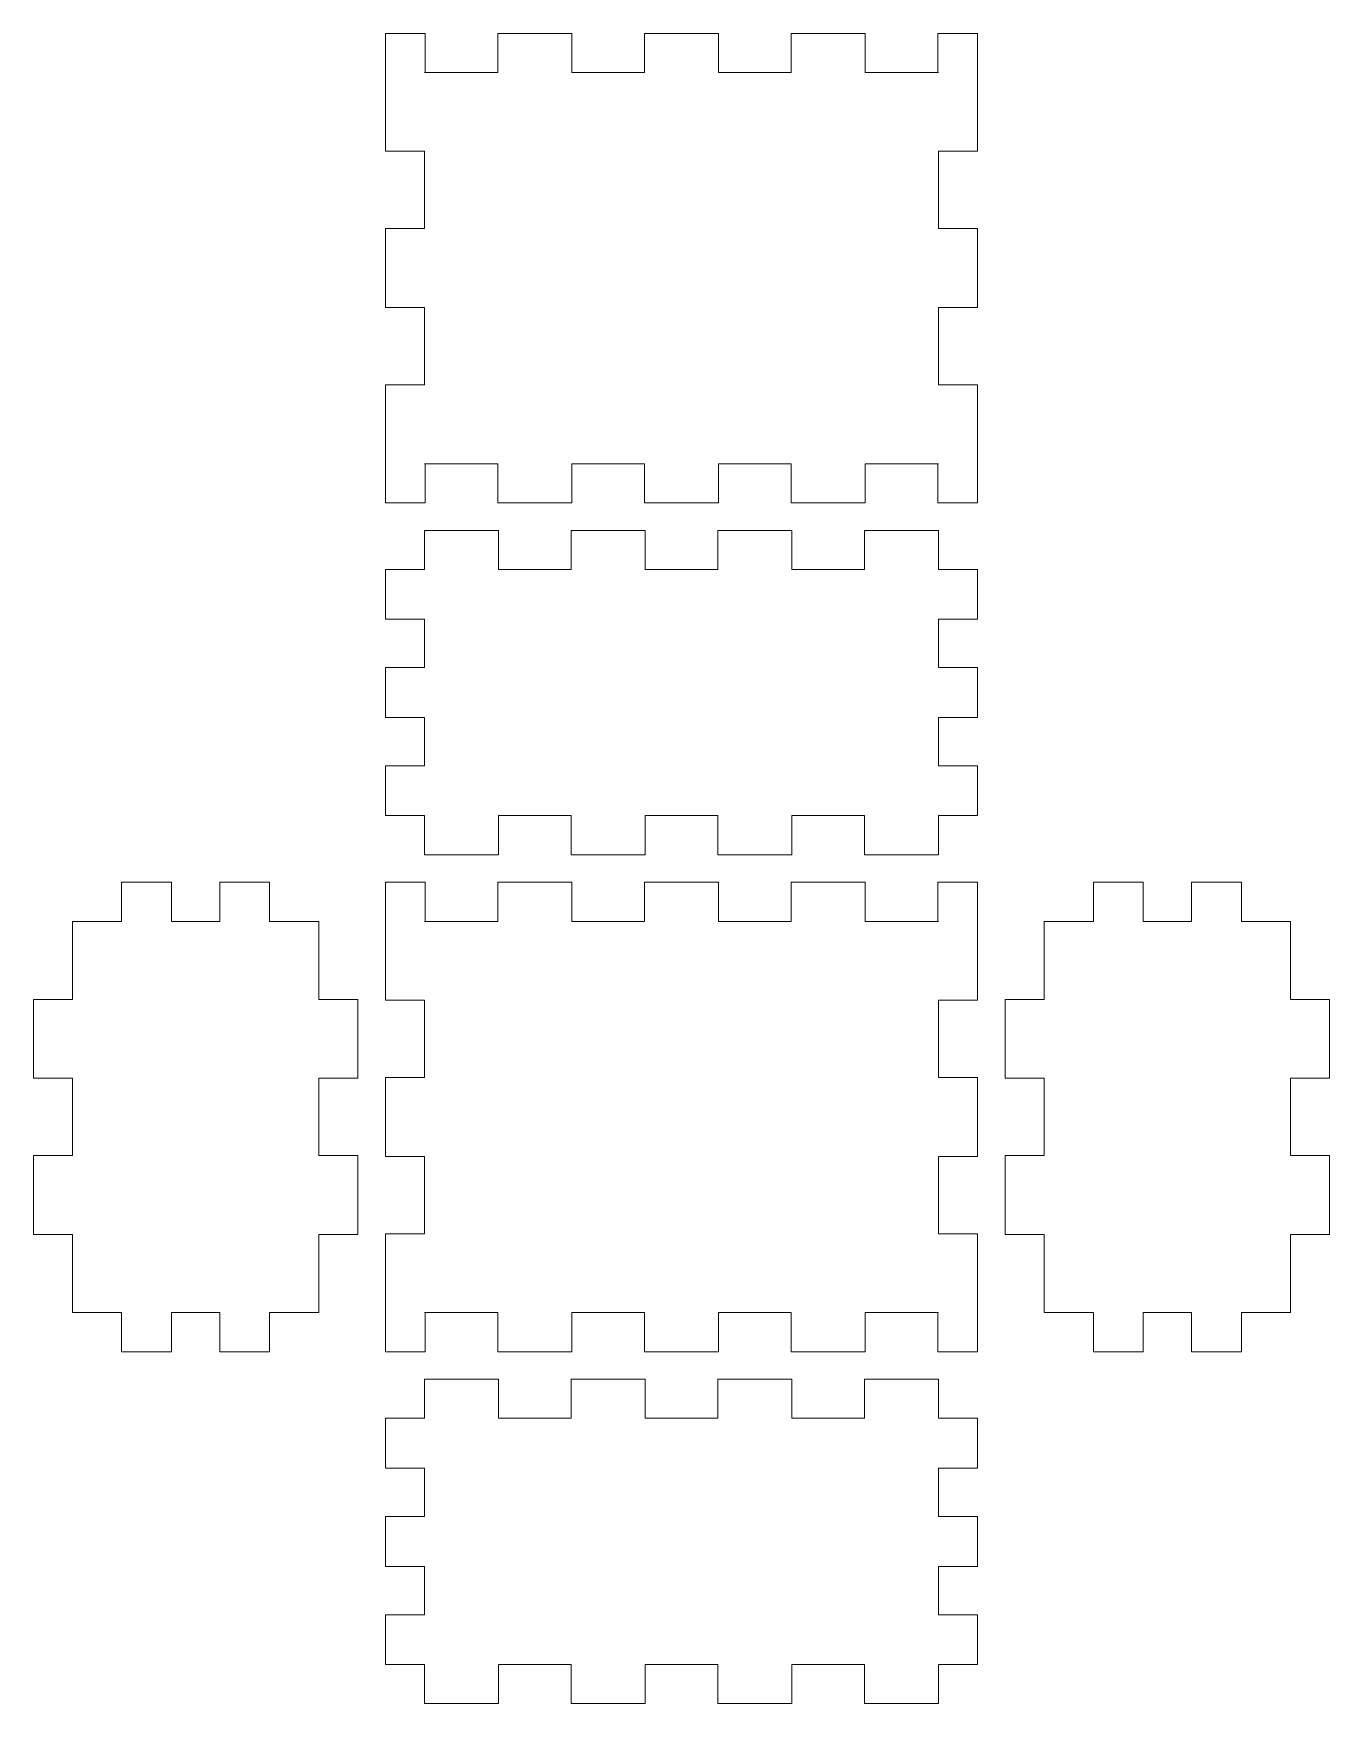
# Model space of a CAD drawing. Header units: inches. Extents: x 3 to 119, y 3 to 153.
import ezdxf

# ---------------------------------------------------------------- set-up
doc = ezdxf.new("R2010")
doc.units = ezdxf.units.IN
doc.header["$MEASUREMENT"] = 0
doc.layers.add('Layer 1', color=7, linetype='Continuous')

msp = doc.modelspace()

# ---------------------------------------------------------------- linework, layer by layer
at = {"layer": 'Layer 1', "color": 7, "lineweight": 9, "true_color": 0xffffff}
for points in [[(34.68, 149.33), (34.68, 152.83)], [(34.68, 152.83), (38.18, 152.83)], [(38.18, 152.83), (38.25, 152.83)], [(38.25, 152.83), (38.25, 149.33)], [(44.76, 152.83), (44.76, 149.33)], [(51.39, 152.83), (44.76, 152.83)], [(51.39, 149.33), (51.39, 152.83)], [(57.9, 152.83), (57.9, 149.33)], [(64.53, 152.83), (57.9, 152.83)], [(64.53, 149.33), (64.53, 152.83)], [(71.04, 152.83), (71.04, 149.33)], [(77.67, 152.83), (71.04, 152.83)], [(77.67, 149.33), (77.67, 152.83)], [(84.18, 152.83), (84.18, 149.33)], [(84.18, 152.83), (84.25, 152.83)], [(84.25, 152.83), (87.75, 152.83)], [(87.75, 149.33), (87.75, 152.83)], [(34.68, 149.33), (34.68, 142.26)], [(44.76, 149.33), (38.18, 149.33)], [(57.9, 149.33), (51.39, 149.33)], [(71.04, 149.33), (64.53, 149.33)], [(84.25, 149.33), (77.67, 149.33)], [(87.75, 142.26), (87.75, 149.33)], [(34.68, 142.26), (38.18, 142.26)], [(38.18, 142.26), (38.18, 135.33)], [(84.25, 135.33), (84.25, 142.26)], [(84.25, 142.26), (87.75, 142.26)], [(34.68, 135.33), (34.68, 128.26)], [(38.18, 135.33), (34.68, 135.33)], [(87.75, 135.33), (84.25, 135.33)], [(87.75, 128.26), (87.75, 135.33)], [(34.68, 128.26), (38.18, 128.26)], [(38.18, 128.26), (38.18, 121.33)], [(84.25, 121.33), (84.25, 128.26)], [(84.25, 128.26), (87.75, 128.26)], [(34.68, 121.33), (34.68, 114.26)], [(38.18, 121.33), (34.68, 121.33)], [(87.75, 121.33), (84.25, 121.33)], [(87.75, 114.26), (87.75, 121.33)], [(34.68, 114.26), (34.68, 110.76)], [(38.18, 114.26), (44.76, 114.26)], [(38.25, 110.76), (38.25, 114.26)], [(44.76, 114.26), (44.76, 110.76)], [(51.39, 110.76), (51.39, 114.26)], [(51.39, 114.26), (57.9, 114.26)], [(57.9, 114.26), (57.9, 110.76)], [(64.53, 110.76), (64.53, 114.26)], [(64.53, 114.26), (71.04, 114.26)], [(71.04, 114.26), (71.04, 110.76)], [(77.67, 110.76), (77.67, 114.26)], [(77.67, 114.26), (84.25, 114.26)], [(84.18, 110.76), (84.18, 114.26)], [(87.75, 110.76), (87.75, 114.26)], [(34.68, 110.76), (38.18, 110.76)], [(38.18, 110.76), (38.25, 110.76)], [(44.76, 110.76), (51.39, 110.76)], [(57.9, 110.76), (64.53, 110.76)], [(71.04, 110.76), (77.67, 110.76)], [(84.18, 110.76), (84.25, 110.76)], [(84.25, 110.76), (87.75, 110.76)], [(38.18, 108.29), (38.18, 104.79)], [(44.82, 108.29), (38.18, 108.29)], [(44.82, 104.79), (44.82, 108.29)], [(51.33, 108.29), (51.33, 104.79)], [(57.96, 108.29), (51.33, 108.29)], [(57.96, 104.79), (57.96, 108.29)], [(64.47, 108.29), (64.47, 104.79)], [(71.1, 108.29), (64.47, 108.29)], [(71.1, 104.79), (71.1, 108.29)], [(77.61, 108.29), (77.61, 104.79)], [(84.25, 108.29), (77.61, 108.29)], [(84.25, 104.79), (84.25, 108.29)], [(34.68, 104.79), (34.68, 100.32)], [(38.18, 104.79), (34.68, 104.79)], [(51.33, 104.79), (44.82, 104.79)], [(64.47, 104.79), (57.96, 104.79)], [(77.61, 104.79), (71.1, 104.79)], [(87.75, 104.79), (84.25, 104.79)], [(87.75, 100.32), (87.75, 104.79)], [(34.68, 100.32), (38.18, 100.32)], [(38.18, 100.32), (38.18, 95.99)], [(84.25, 95.99), (84.25, 100.32)], [(84.25, 100.32), (87.75, 100.32)], [(34.68, 95.99), (34.68, 91.52)], [(38.18, 95.99), (34.68, 95.99)], [(87.75, 95.99), (84.25, 95.99)], [(87.75, 91.52), (87.75, 95.99)], [(34.68, 91.52), (38.18, 91.52)], [(38.18, 91.52), (38.18, 87.19)], [(84.25, 87.19), (84.25, 91.52)], [(84.25, 91.52), (87.75, 91.52)], [(34.68, 87.19), (34.68, 82.72)], [(38.18, 87.19), (34.68, 87.19)], [(87.75, 87.19), (84.25, 87.19)], [(87.75, 82.72), (87.75, 87.19)], [(34.68, 82.72), (38.18, 82.72)], [(38.18, 82.72), (38.18, 79.22)], [(44.82, 79.22), (44.82, 82.72)], [(44.82, 82.72), (51.33, 82.72)], [(51.33, 82.72), (51.33, 79.22)], [(57.96, 79.22), (57.96, 82.72)], [(57.96, 82.72), (64.47, 82.72)], [(64.47, 82.72), (64.47, 79.22)], [(71.1, 79.22), (71.1, 82.72)], [(71.1, 82.72), (77.61, 82.72)], [(77.61, 82.72), (77.61, 79.22)], [(84.25, 79.22), (84.25, 82.72)], [(84.25, 82.72), (87.75, 82.72)], [(38.18, 79.22), (44.82, 79.22)], [(51.33, 79.22), (57.96, 79.22)], [(64.47, 79.22), (71.1, 79.22)], [(77.61, 79.22), (84.25, 79.22)], [(11.04, 76.75), (11.04, 73.25)], [(15.51, 76.75), (11.04, 76.75)], [(15.51, 73.25), (15.51, 76.75)], [(19.84, 76.75), (19.84, 73.25)], [(24.31, 76.75), (19.84, 76.75)], [(24.31, 73.25), (24.31, 76.75)], [(34.68, 73.25), (34.68, 76.75)], [(34.68, 76.75), (38.18, 76.75)], [(38.18, 76.75), (38.25, 76.75)], [(38.25, 76.75), (38.25, 73.25)], [(44.76, 76.75), (44.76, 73.25)], [(51.39, 76.75), (44.76, 76.75)], [(51.39, 73.25), (51.39, 76.75)], [(57.9, 76.75), (57.9, 73.25)], [(64.53, 76.75), (57.9, 76.75)], [(64.53, 73.25), (64.53, 76.75)], [(71.04, 76.75), (71.04, 73.25)], [(77.67, 76.75), (71.04, 76.75)], [(77.67, 73.25), (77.67, 76.75)], [(84.18, 76.75), (84.18, 73.25)], [(84.18, 76.75), (84.25, 76.75)], [(84.25, 76.75), (87.75, 76.75)], [(87.75, 73.25), (87.75, 76.75)], [(98.12, 76.75), (98.12, 73.25)], [(102.59, 76.75), (98.12, 76.75)], [(102.59, 73.25), (102.59, 76.75)], [(106.92, 76.75), (106.92, 73.25)], [(111.39, 76.75), (106.92, 76.75)], [(111.39, 73.25), (111.39, 76.75)], [(11.04, 73.25), (6.64, 73.25)], [(6.64, 73.25), (6.64, 66.25)], [(19.84, 73.25), (15.51, 73.25)], [(28.71, 73.25), (24.31, 73.25)], [(28.71, 66.25), (28.71, 73.25)], [(34.68, 73.25), (34.68, 66.18)], [(44.76, 73.25), (38.18, 73.25)], [(57.9, 73.25), (51.39, 73.25)], [(71.04, 73.25), (64.53, 73.25)], [(84.25, 73.25), (77.67, 73.25)], [(87.75, 66.18), (87.75, 73.25)], [(93.72, 73.25), (93.72, 66.25)], [(98.12, 73.25), (93.72, 73.25)], [(106.92, 73.25), (102.59, 73.25)], [(115.79, 73.25), (111.39, 73.25)], [(115.79, 66.25), (115.79, 73.25)], [(3.14, 66.25), (3.14, 59.18)], [(6.64, 66.25), (3.14, 66.25)], [(32.21, 66.25), (28.71, 66.25)], [(32.21, 59.18), (32.21, 66.25)], [(34.68, 66.18), (38.18, 66.18)], [(38.18, 66.18), (38.18, 59.25)], [(84.25, 59.25), (84.25, 66.18)], [(84.25, 66.18), (87.75, 66.18)], [(90.22, 66.25), (90.22, 59.18)], [(93.72, 66.25), (90.22, 66.25)], [(119.29, 66.25), (115.79, 66.25)], [(119.29, 59.18), (119.29, 66.25)], [(3.14, 59.18), (6.64, 59.18)], [(6.64, 59.18), (6.64, 52.25)], [(28.71, 52.25), (28.71, 59.18)], [(28.71, 59.18), (32.21, 59.18)], [(34.68, 59.25), (34.68, 52.18)], [(38.18, 59.25), (34.68, 59.25)], [(87.75, 59.25), (84.25, 59.25)], [(87.75, 52.18), (87.75, 59.25)], [(90.22, 59.18), (93.72, 59.18)], [(93.72, 59.18), (93.72, 52.25)], [(115.79, 52.25), (115.79, 59.18)], [(115.79, 59.18), (119.29, 59.18)], [(3.14, 52.25), (3.14, 45.18)], [(6.64, 52.25), (3.14, 52.25)], [(32.21, 52.25), (28.71, 52.25)], [(32.21, 45.18), (32.21, 52.25)], [(34.68, 52.18), (38.18, 52.18)], [(38.18, 52.18), (38.18, 45.25)], [(84.25, 45.25), (84.25, 52.18)], [(84.25, 52.18), (87.75, 52.18)], [(90.22, 52.25), (90.22, 45.18)], [(93.72, 52.25), (90.22, 52.25)], [(119.29, 52.25), (115.79, 52.25)], [(119.29, 45.18), (119.29, 52.25)], [(3.14, 45.18), (6.64, 45.18)], [(6.64, 45.18), (6.64, 38.18)], [(28.71, 38.18), (28.71, 45.18)], [(28.71, 45.18), (32.21, 45.18)], [(34.68, 45.25), (34.68, 38.18)], [(38.18, 45.25), (34.68, 45.25)], [(87.75, 45.25), (84.25, 45.25)], [(87.75, 38.18), (87.75, 45.25)], [(90.22, 45.18), (93.72, 45.18)], [(93.72, 45.18), (93.72, 38.18)], [(115.79, 38.18), (115.79, 45.18)], [(115.79, 45.18), (119.29, 45.18)], [(6.64, 38.18), (11.04, 38.18)], [(11.04, 38.18), (11.04, 34.68)], [(15.51, 34.68), (15.51, 38.18)], [(15.51, 38.18), (19.84, 38.18)], [(19.84, 38.18), (19.84, 34.68)], [(24.31, 34.68), (24.31, 38.18)], [(24.31, 38.18), (28.71, 38.18)], [(34.68, 38.18), (34.68, 34.68)], [(38.18, 38.18), (44.76, 38.18)], [(38.25, 34.68), (38.25, 38.18)], [(44.76, 38.18), (44.76, 34.68)], [(51.39, 34.68), (51.39, 38.18)], [(51.39, 38.18), (57.9, 38.18)], [(57.9, 38.18), (57.9, 34.68)], [(64.53, 34.68), (64.53, 38.18)], [(64.53, 38.18), (71.04, 38.18)], [(71.04, 38.18), (71.04, 34.68)], [(77.67, 34.68), (77.67, 38.18)], [(77.67, 38.18), (84.25, 38.18)], [(84.18, 34.68), (84.18, 38.18)], [(87.75, 34.68), (87.75, 38.18)], [(93.72, 38.18), (98.12, 38.18)], [(98.12, 38.18), (98.12, 34.68)], [(102.59, 34.68), (102.59, 38.18)], [(102.59, 38.18), (106.92, 38.18)], [(106.92, 38.18), (106.92, 34.68)], [(111.39, 34.68), (111.39, 38.18)], [(111.39, 38.18), (115.79, 38.18)], [(11.04, 34.68), (15.51, 34.68)], [(19.84, 34.68), (24.31, 34.68)], [(34.68, 34.68), (38.18, 34.68)], [(38.18, 34.68), (38.25, 34.68)], [(44.76, 34.68), (51.39, 34.68)], [(57.9, 34.68), (64.53, 34.68)], [(71.04, 34.68), (77.67, 34.68)], [(84.18, 34.68), (84.25, 34.68)], [(84.25, 34.68), (87.75, 34.68)], [(98.12, 34.68), (102.59, 34.68)], [(106.92, 34.68), (111.39, 34.68)], [(38.18, 32.21), (38.18, 28.71)], [(44.82, 32.21), (38.18, 32.21)], [(44.82, 28.71), (44.82, 32.21)], [(51.33, 32.21), (51.33, 28.71)], [(57.96, 32.21), (51.33, 32.21)], [(57.96, 28.71), (57.96, 32.21)], [(64.47, 32.21), (64.47, 28.71)], [(71.1, 32.21), (64.47, 32.21)], [(71.1, 28.71), (71.1, 32.21)], [(77.61, 32.21), (77.61, 28.71)], [(84.25, 32.21), (77.61, 32.21)], [(84.25, 28.71), (84.25, 32.21)], [(34.68, 28.71), (34.68, 24.24)], [(38.18, 28.71), (34.68, 28.71)], [(51.33, 28.71), (44.82, 28.71)], [(64.47, 28.71), (57.96, 28.71)], [(77.61, 28.71), (71.1, 28.71)], [(87.75, 28.71), (84.25, 28.71)], [(87.75, 24.24), (87.75, 28.71)], [(34.68, 24.24), (38.18, 24.24)], [(38.18, 24.24), (38.18, 19.91)], [(84.25, 19.91), (84.25, 24.24)], [(84.25, 24.24), (87.75, 24.24)], [(34.68, 19.91), (34.68, 15.44)], [(38.18, 19.91), (34.68, 19.91)], [(87.75, 19.91), (84.25, 19.91)], [(87.75, 15.44), (87.75, 19.91)], [(34.68, 15.44), (38.18, 15.44)], [(38.18, 15.44), (38.18, 11.11)], [(84.25, 11.11), (84.25, 15.44)], [(84.25, 15.44), (87.75, 15.44)], [(34.68, 11.11), (34.68, 6.64)], [(38.18, 11.11), (34.68, 11.11)], [(87.75, 11.11), (84.25, 11.11)], [(87.75, 6.64), (87.75, 11.11)], [(34.68, 6.64), (38.18, 6.64)], [(38.18, 6.64), (38.18, 3.14)], [(44.82, 3.14), (44.82, 6.64)], [(44.82, 6.64), (51.33, 6.64)], [(51.33, 6.64), (51.33, 3.14)], [(57.96, 3.14), (57.96, 6.64)], [(57.96, 6.64), (64.47, 6.64)], [(64.47, 6.64), (64.47, 3.14)], [(71.1, 3.14), (71.1, 6.64)], [(71.1, 6.64), (77.61, 6.64)], [(77.61, 6.64), (77.61, 3.14)], [(84.25, 3.14), (84.25, 6.64)], [(84.25, 6.64), (87.75, 6.64)], [(38.18, 3.14), (44.82, 3.14)], [(51.33, 3.14), (57.96, 3.14)], [(64.47, 3.14), (71.1, 3.14)], [(77.61, 3.14), (84.25, 3.14)]]:
    msp.add_lwpolyline(points, dxfattribs=at)

doc.saveas('drawing.dxf')
